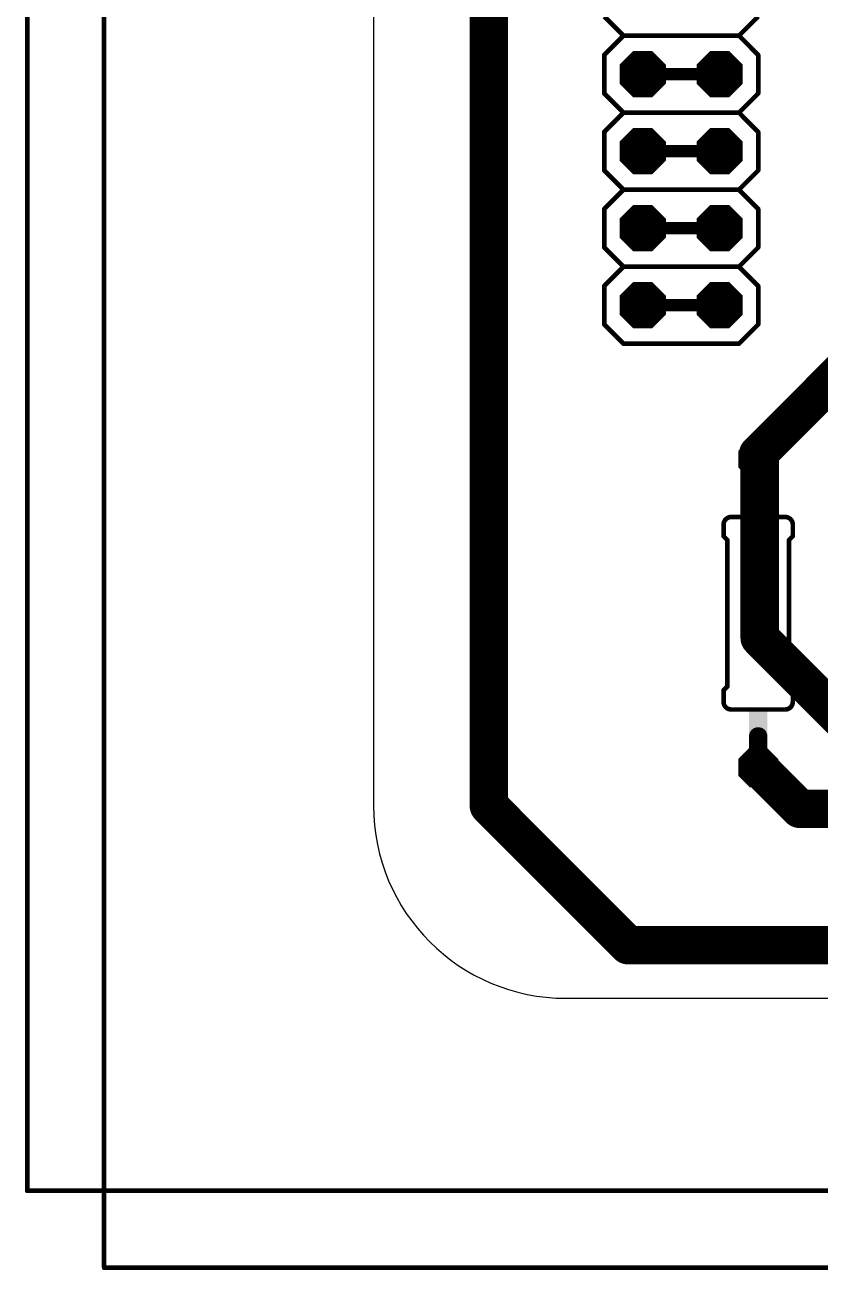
# Model space of a CAD drawing. Extents: x -12 to 133, y -27 to 98.
# Drawn here: x -11.51 to 14.74, y -8.97 to 32.11 of the extents above; entities that cross this region are included whole.
import ezdxf

# ---------------------------------------------------------------- set-up
doc = ezdxf.new("R2010")
doc.units = 0
for name, color, linetype in [('1', 12, 'CONTINUOUS'), ('16', 132, 'CONTINUOUS'), ('17', 110, 'CONTINUOUS'), ('20', 31, 'CONTINUOUS'), ('21', 253, 'CONTINUOUS'), ('22', 253, 'CONTINUOUS'), ('23', 53, 'CONTINUOUS'), ('51', 253, 'CONTINUOUS'), ('52', 253, 'CONTINUOUS')]:
    doc.layers.add(name, color=color, linetype=linetype)

# ---------------------------------------------------------------- blocks, each defined once
blk = doc.blocks.new('RECT')
blk.add_solid([(-0.5, -0.5), (0.5, -0.5), (-0.5, 0.5), (0.5, 0.5)])
blk = doc.blocks.new('OCTAGONP')
at = {"const_width": 0.5}
blk.add_lwpolyline([(-0.25, -0.1036), (-0.25, 0.1036), (-0.1036, 0.25), (0.1036, 0.25), (0.25, 0.1036), (0.25, -0.1036), (0.1036, -0.25), (-0.1036, -0.25), (-0.25, -0.1036), (-0.25, 0.1036)], dxfattribs=at)

msp = doc.modelspace()

# ---------------------------------------------------------------- linework, layer by layer
at = {"layer": '1'}
for points, const_width in [([(-11.43, 83.82), (-11.43, -6.35)], 0.1524), ([(3.81, 52.07), (3.81, 6.35)], 1.27), ([(3.81, 6.35), (8.41, 1.75)], 1.27), ([(8.41, 1.75), (60.96, 1.75)], 1.27), ([(-11.43, -6.35), (130.81, -6.35)], 0.1524)]:
    msp.add_lwpolyline(points, dxfattribs=dict(at, const_width=const_width))
for points, const_width in [([(4.0345, 6.5745, 1), (3.5855, 6.1255)], 0.635), ([(3.4925, 6.35, 1), (4.1275, 6.35)], 0.635), ([(8.41, 2.0675, 1), (8.41, 1.4325)], 0.635), ([(8.1855, 1.5255, 1), (8.6345, 1.9745)], 0.635), ([(-11.43, -6.3119, 1), (-11.43, -6.3881)], 0.0762), ([(-11.4681, -6.35, 1), (-11.3919, -6.35)], 0.0762)]:
    msp.add_lwpolyline(points, format="xyb", dxfattribs=dict(at, const_width=const_width))
at = {"layer": '16'}
for points, const_width in [([(-8.89, -8.89), (-8.89, 95.25)], 0.1524), ([(8.89, 30.48), (11.43, 30.48)], 0.4064), ([(8.89, 27.94), (11.43, 27.94)], 0.4064), ([(8.89, 25.4), (11.43, 25.4)], 0.4064), ([(18.25, 23.5), (12.7, 17.95)], 1.27), ([(8.89, 22.86), (11.43, 22.86)], 0.4064), ([(12.7, 17.95), (12.7, 17.78)], 1.27), ([(12.7, 17.78), (12.75, 17.73)], 1.27), ([(12.75, 17.73), (12.75, 11.888)], 1.27), ([(12.75, 11.888), (15.748, 8.89)], 1.27), ([(12.7, 7.62), (14.07, 6.25)], 1.27), ([(14.07, 6.25), (15.5, 6.25)], 1.27), ([(133.35, -8.89), (-8.89, -8.89)], 0.1524)]:
    msp.add_lwpolyline(points, dxfattribs=dict(at, const_width=const_width))
for points, const_width in [([(8.89, 30.5816, 1), (8.89, 30.3784)], 0.2032), ([(11.43, 30.3784, 1), (11.43, 30.5816)], 0.2032), ([(8.89, 28.0416, 1), (8.89, 27.8384)], 0.2032), ([(11.43, 27.8384, 1), (11.43, 28.0416)], 0.2032), ([(8.89, 25.5016, 1), (8.89, 25.2984)], 0.2032), ([(11.43, 25.2984, 1), (11.43, 25.5016)], 0.2032), ([(8.89, 22.9616, 1), (8.89, 22.7584)], 0.2032), ([(11.43, 22.7584, 1), (11.43, 22.9616)], 0.2032), ([(13.0175, 17.95, 1), (12.3825, 17.95)], 0.635), ([(12.4755, 18.1745, 1), (12.9245, 17.7255)], 0.635), ([(12.9245, 18.0045, 1), (12.4755, 17.5555)], 0.635), ([(12.3825, 17.78, 1), (13.0175, 17.78)], 0.635), ([(13.0675, 17.73, 1), (12.4325, 17.73)], 0.635), ([(12.5255, 17.5055, 1), (12.9745, 17.9545)], 0.635), ([(12.9745, 12.1125, 1), (12.5255, 11.6635)], 0.635), ([(12.4325, 11.888, 1), (13.0675, 11.888)], 0.635), ([(12.9245, 7.8445, 1), (12.4755, 7.3955)], 0.635), ([(14.07, 6.5675, 1), (14.07, 5.9325)], 0.635), ([(13.8455, 6.0255, 1), (14.2945, 6.4745)], 0.635), ([(-8.89, -8.8519, 1), (-8.89, -8.9281)], 0.0762), ([(-8.9281, -8.89, 1), (-8.8519, -8.89)], 0.0762)]:
    msp.add_lwpolyline(points, format="xyb", dxfattribs=dict(at, const_width=const_width))
at = {"layer": '20'}
for p, q in [((0, 83.65), (0, 6.35)), ((6.35, 0), (93.65, 0))]:
    msp.add_line(p, q, dxfattribs=at)
msp.add_arc((6.35, 6.35), 6.35, 180, 270, dxfattribs=at)
at = {"layer": '21'}
for points, const_width in [([(11.811, 15.875, 0.4142), (11.557, 15.621)], 0.1524), ([(11.5951, 15.621, 1), (11.5189, 15.621)], 0.0762), ([(11.5189, 15.621, 1), (11.5951, 15.621)], 0.0762), ([(11.811, 15.9131, 1), (11.811, 15.8369)], 0.0762), ([(11.811, 15.8369, 1), (11.811, 15.9131)], 0.0762), ([(13.843, 15.621, 0.4142), (13.589, 15.875)], 0.1524), ([(13.589, 15.9131, 1), (13.589, 15.8369)], 0.0762), ([(13.589, 15.8369, 1), (13.589, 15.9131)], 0.0762), ([(13.8811, 15.621, 1), (13.8049, 15.621)], 0.0762), ([(13.8049, 15.621, 1), (13.8811, 15.621)], 0.0762), ([(11.5189, 15.24, 1), (11.5951, 15.24)], 0.0762), ([(11.5839, 15.2669, 1), (11.5301, 15.2131)], 0.0762), ([(13.8049, 15.24, 1), (13.8811, 15.24)], 0.0762), ([(13.8699, 15.2131, 1), (13.8161, 15.2669)], 0.0762), ([(11.7221, 15.113, 1), (11.6459, 15.113)], 0.0762), ([(11.6571, 15.0861, 1), (11.7109, 15.1399)], 0.0762), ([(13.7541, 15.113, 1), (13.6779, 15.113)], 0.0762), ([(13.6891, 15.1399, 1), (13.7429, 15.0861)], 0.0762), ([(11.6459, 10.287, 1), (11.7221, 10.287)], 0.0762), ([(11.7109, 10.2601, 1), (11.6571, 10.3139)], 0.0762), ([(13.6779, 10.287, 1), (13.7541, 10.287)], 0.0762), ([(13.7429, 10.3139, 1), (13.6891, 10.2601)], 0.0762), ([(11.5951, 10.16, 1), (11.5189, 10.16)], 0.0762), ([(11.5301, 10.1869, 1), (11.5839, 10.1331)], 0.0762), ([(13.8811, 10.16, 1), (13.8049, 10.16)], 0.0762), ([(13.8161, 10.1331, 1), (13.8699, 10.1869)], 0.0762), ([(11.557, 9.779, 0.4142), (11.811, 9.525)], 0.1524), ([(11.5951, 9.779, 1), (11.5189, 9.779)], 0.0762), ([(11.5189, 9.779, 1), (11.5951, 9.779)], 0.0762), ([(11.811, 9.5631, 1), (11.811, 9.4869)], 0.0762), ([(11.811, 9.4869, 1), (11.811, 9.5631)], 0.0762), ([(13.589, 9.525, 0.4142), (13.843, 9.779)], 0.1524), ([(13.589, 9.5631, 1), (13.589, 9.4869)], 0.0762), ([(13.589, 9.4869, 1), (13.589, 9.5631)], 0.0762), ([(13.8811, 9.779, 1), (13.8049, 9.779)], 0.0762), ([(13.8049, 9.779, 1), (13.8811, 9.779)], 0.0762)]:
    msp.add_lwpolyline(points, format="xyb", dxfattribs=dict(at, const_width=const_width))
at = {"layer": '21', "const_width": 0.1524}
for points in [[(11.557, 15.621), (11.557, 15.24)], [(11.811, 15.875), (13.589, 15.875)], [(13.843, 15.621), (13.843, 15.24)], [(11.684, 15.113), (11.557, 15.24)], [(13.716, 15.113), (13.843, 15.24)], [(11.684, 10.287), (11.684, 15.113)], [(13.716, 10.287), (13.716, 15.113)], [(11.684, 10.287), (11.557, 10.16)], [(13.716, 10.287), (13.843, 10.16)], [(11.557, 9.779), (11.557, 10.16)], [(13.843, 9.779), (13.843, 10.16)], [(11.811, 9.525), (13.589, 9.525)]]:
    msp.add_lwpolyline(points, dxfattribs=at)
at = {"layer": '22', "const_width": 0.1524}
for points in [[(8.255, 31.75), (7.62, 32.385)], [(12.065, 31.75), (12.7, 32.385)], [(7.62, 31.115), (8.255, 31.75)], [(12.065, 31.75), (8.255, 31.75)], [(12.7, 31.115), (12.065, 31.75)], [(7.62, 29.845), (7.62, 31.115)], [(12.7, 29.845), (12.7, 31.115)], [(8.255, 29.21), (7.62, 29.845)], [(12.065, 29.21), (12.7, 29.845)], [(7.62, 28.575), (8.255, 29.21)], [(12.065, 29.21), (8.255, 29.21)], [(12.7, 28.575), (12.065, 29.21)], [(7.62, 27.305), (7.62, 28.575)], [(12.7, 27.305), (12.7, 28.575)], [(8.255, 26.67), (7.62, 27.305)], [(12.065, 26.67), (12.7, 27.305)], [(7.62, 26.035), (8.255, 26.67)], [(12.065, 26.67), (8.255, 26.67)], [(12.7, 26.035), (12.065, 26.67)], [(7.62, 24.765), (7.62, 26.035)], [(12.7, 24.765), (12.7, 26.035)], [(8.255, 24.13), (7.62, 24.765)], [(12.065, 24.13), (12.7, 24.765)], [(7.62, 23.495), (8.255, 24.13)], [(12.065, 24.13), (8.255, 24.13)], [(12.7, 23.495), (12.065, 24.13)], [(7.62, 22.225), (7.62, 23.495)], [(12.7, 22.225), (12.7, 23.495)], [(8.255, 21.59), (7.62, 22.225)], [(12.065, 21.59), (12.7, 22.225)], [(8.255, 21.59), (12.065, 21.59)]]:
    msp.add_lwpolyline(points, dxfattribs=at)
at = {"layer": '22', "const_width": 0.0762}
for points in [[(8.255, 31.7881, 1), (8.255, 31.7119)], [(8.2819, 31.7231, 1), (8.2281, 31.7769)], [(8.2281, 31.7231, 1), (8.2819, 31.7769)], [(12.0919, 31.7769, 1), (12.0381, 31.7231)], [(12.0381, 31.7769, 1), (12.0919, 31.7231)], [(12.065, 31.7119, 1), (12.065, 31.7881)], [(7.6581, 31.115, 1), (7.5819, 31.115)], [(7.5931, 31.1419, 1), (7.6469, 31.0881)], [(12.7381, 31.115, 1), (12.6619, 31.115)], [(12.6731, 31.0881, 1), (12.7269, 31.1419)], [(7.5819, 29.845, 1), (7.6581, 29.845)], [(7.6469, 29.8719, 1), (7.5931, 29.8181)], [(12.6619, 29.845, 1), (12.7381, 29.845)], [(12.7269, 29.8181, 1), (12.6731, 29.8719)], [(8.255, 29.2481, 1), (8.255, 29.1719)], [(8.2819, 29.1831, 1), (8.2281, 29.2369)], [(8.2281, 29.1831, 1), (8.2819, 29.2369)], [(12.0919, 29.2369, 1), (12.0381, 29.1831)], [(12.0381, 29.2369, 1), (12.0919, 29.1831)], [(12.065, 29.1719, 1), (12.065, 29.2481)], [(7.6581, 28.575, 1), (7.5819, 28.575)], [(7.5931, 28.6019, 1), (7.6469, 28.5481)], [(12.7381, 28.575, 1), (12.6619, 28.575)], [(12.6731, 28.5481, 1), (12.7269, 28.6019)], [(7.5819, 27.305, 1), (7.6581, 27.305)], [(7.6469, 27.3319, 1), (7.5931, 27.2781)], [(12.6619, 27.305, 1), (12.7381, 27.305)], [(12.7269, 27.2781, 1), (12.6731, 27.3319)], [(8.255, 26.7081, 1), (8.255, 26.6319)], [(8.2819, 26.6431, 1), (8.2281, 26.6969)], [(8.2281, 26.6431, 1), (8.2819, 26.6969)], [(12.0919, 26.6969, 1), (12.0381, 26.6431)], [(12.0381, 26.6969, 1), (12.0919, 26.6431)], [(12.065, 26.6319, 1), (12.065, 26.7081)], [(7.6581, 26.035, 1), (7.5819, 26.035)], [(7.5931, 26.0619, 1), (7.6469, 26.0081)], [(12.7381, 26.035, 1), (12.6619, 26.035)], [(12.6731, 26.0081, 1), (12.7269, 26.0619)], [(7.5819, 24.765, 1), (7.6581, 24.765)], [(7.6469, 24.7919, 1), (7.5931, 24.7381)], [(12.6619, 24.765, 1), (12.7381, 24.765)], [(12.7269, 24.7381, 1), (12.6731, 24.7919)], [(8.255, 24.1681, 1), (8.255, 24.0919)], [(8.2819, 24.1031, 1), (8.2281, 24.1569)], [(8.2281, 24.1031, 1), (8.2819, 24.1569)], [(12.0919, 24.1569, 1), (12.0381, 24.1031)], [(12.0381, 24.1569, 1), (12.0919, 24.1031)], [(12.065, 24.0919, 1), (12.065, 24.1681)], [(7.6581, 23.495, 1), (7.5819, 23.495)], [(7.5931, 23.5219, 1), (7.6469, 23.4681)], [(12.7381, 23.495, 1), (12.6619, 23.495)], [(12.6731, 23.4681, 1), (12.7269, 23.5219)], [(7.5819, 22.225, 1), (7.6581, 22.225)], [(7.6469, 22.2519, 1), (7.5931, 22.1981)], [(12.6619, 22.225, 1), (12.7381, 22.225)], [(12.7269, 22.1981, 1), (12.6731, 22.2519)], [(8.255, 21.6281, 1), (8.255, 21.5519)], [(8.2281, 21.5631, 1), (8.2819, 21.6169)], [(12.0381, 21.6169, 1), (12.0919, 21.5631)], [(12.065, 21.5519, 1), (12.065, 21.6281)]]:
    msp.add_lwpolyline(points, format="xyb", dxfattribs=at)
at = {"layer": '23'}
msp.add_point((12.7, 12.7), dxfattribs=at)
at = {"layer": '51', "const_width": 0.6096}
for points in [[(12.7, 17.78), (12.7, 16.764)], [(12.7, 7.62), (12.7, 8.636)]]:
    msp.add_lwpolyline(points, dxfattribs=at)
at = {"layer": '51', "const_width": 0.3048}
for points in [[(12.8524, 17.78, 1), (12.5476, 17.78)], [(12.5476, 16.764, 1), (12.8524, 16.764)], [(12.8524, 8.636, 1), (12.5476, 8.636)], [(12.5476, 7.62, 1), (12.8524, 7.62)]]:
    msp.add_lwpolyline(points, format="xyb", dxfattribs=at)

# ---------------------------------------------------------------- block references
at = {"layer": '17'}
for p, xscale, yscale, rotation in [((8.89, 30.48), 1.524, 1.524, 90), ((8.89, 30.48), 1.524, 1.524, 90), ((11.43, 30.48), 1.524, 1.524, 90), ((11.43, 30.48), 1.524, 1.524, 90), ((8.89, 27.94), 1.524, 1.524, 90), ((8.89, 27.94), 1.524, 1.524, 90), ((11.43, 27.94), 1.524, 1.524, 90), ((11.43, 27.94), 1.524, 1.524, 90), ((8.89, 25.4), 1.524, 1.524, 90), ((8.89, 25.4), 1.524, 1.524, 90), ((11.43, 25.4), 1.524, 1.524, 90), ((11.43, 25.4), 1.524, 1.524, 90), ((8.89, 22.86), 1.524, 1.524, 90), ((8.89, 22.86), 1.524, 1.524, 90), ((11.43, 22.86), 1.524, 1.524, 90), ((11.43, 22.86), 1.524, 1.524, 90), ((12.7, 17.78), 1.3208, 1.3208, 270), ((12.7, 17.78), 1.3208, 1.3208, 270), ((12.7, 7.62), 1.3208, 1.3208, 270), ((12.7, 7.62), 1.3208, 1.3208, 270)]:
    msp.add_blockref('OCTAGONP', p, dxfattribs=dict(at, xscale=xscale, yscale=yscale, rotation=rotation))
at = {"layer": '21', "xscale": 0.8636, "yscale": 0.6096, "rotation": 270}
for p in [(12.7, 16.3068), (12.7, 9.0932)]:
    msp.add_blockref('RECT', p, dxfattribs=at)
at = {"layer": '52', "xscale": 0.508, "yscale": 0.508, "rotation": 90}
for p in [(8.89, 30.48), (11.43, 30.48), (8.89, 27.94), (11.43, 27.94), (8.89, 25.4), (11.43, 25.4), (8.89, 22.86), (11.43, 22.86)]:
    msp.add_blockref('RECT', p, dxfattribs=at)

doc.saveas('drawing.dxf')
